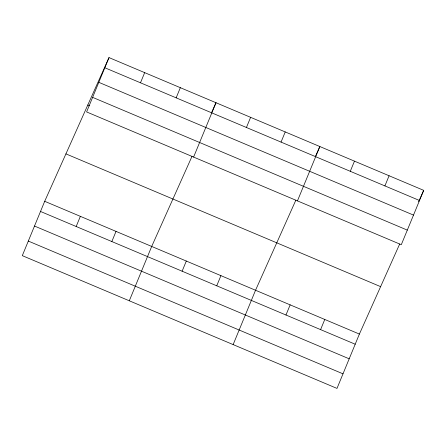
<?xml version="1.0" encoding="UTF-8"?>
<svg xmlns="http://www.w3.org/2000/svg" width="446" height="446" viewBox="0 0 446 446"><rect width="100%" height="100%" fill="white"/><g stroke="black" fill="none" stroke-linecap="round" stroke-linejoin="round"><path stroke-width="0.67" d="M109.008 57.59L86.608 111.935L401.3 244.698L423.7 190.353L109.008 57.59L44.7 201.302L22.3 255.647L336.992 388.41L359.392 334.065L399.677 244.04M76.177 226.507L80.364 216.349M140.484 82.794L144.677 72.631M111.84 241.554L116.032 231.39M176.153 97.841L180.34 87.678M129.295 300.788L151.696 246.437L191.981 156.418M193.603 157.076L216.003 102.725L211.476 112.844M182.124 271.207L186.311 261.044M246.432 127.495L250.619 117.331M216.739 285.808L220.926 275.65M281.047 142.096L285.234 131.932M233.141 344.602L255.541 290.251L295.826 200.226M297.449 200.89L319.854 146.539L315.328 156.657M285.97 315.015L290.162 304.858M350.277 171.303L354.47 161.145M320.585 329.622L324.777 319.459M384.898 185.91L389.085 175.746M418.604 201.731L423.7 190.353M104.821 67.747L419.513 200.51M98.811 82.332L413.503 215.095M92.617 97.356L407.31 230.119M87.79 105.011L89.696 105.819M65.924 153.876L380.611 286.639M44.7 201.302L359.392 334.065M40.514 211.46L355.206 344.223M34.504 226.044L349.19 358.807M28.31 241.069L343.002 373.832"/></g></svg>
